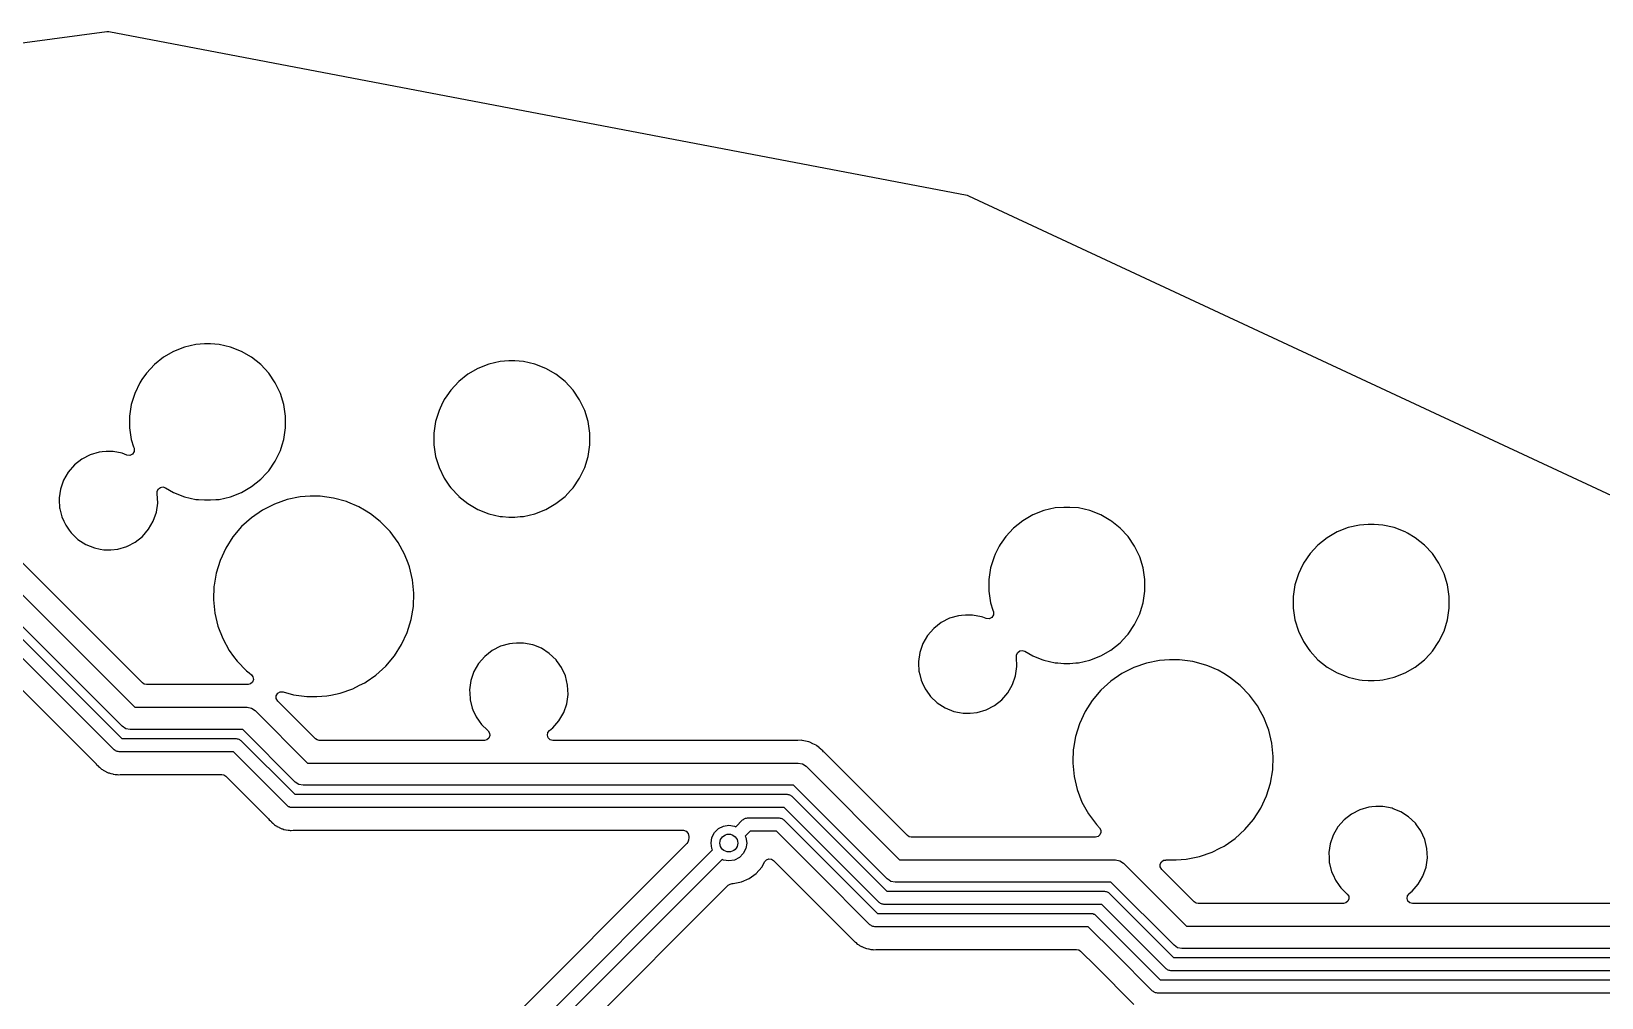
# Model space of a CAD drawing. Extents: x 15 to 269, y -160 to -43.
# Drawn here: x 59.56 to 94.79, y -65.03 to -43.36 of the extents above; entities that cross this region are included whole.
import ezdxf

# ---------------------------------------------------------------- set-up
doc = ezdxf.new("R2010")
doc.units = 0
doc.layers.add('BLACK', color=7, linetype='CONTINUOUS')

msp = doc.modelspace()

# ---------------------------------------------------------------- linework, layer by layer
at = {"layer": 'BLACK', "linetype": 'CONTINUOUS'}
for p, q in [((38.9375, -46.3614), (61.25, -43.3632)), ((61.25, -43.3632), (61.2898, -43.3643)), ((61.2898, -43.3643), (80.5547, -47.0376)), ((80.5547, -47.0376), (80.5838, -47.047)), ((80.5838, -47.047), (96.2524, -54.3548)), ((63.4431, -50.3704), (63.247, -50.3851)), ((63.5741, -50.3704), (63.4431, -50.3704)), ((63.4431, -50.3704), (63.4431, -50.3704)), ((63.7703, -50.3851), (63.5741, -50.3704)), ((63.5741, -50.3704), (63.5741, -50.3704)), ((62.5198, -50.6706), (62.3146, -50.8341)), ((62.747, -50.5394), (62.5198, -50.6706)), ((62.9912, -50.4435), (62.747, -50.5394)), ((63.247, -50.3851), (62.9912, -50.4435)), ((64.026, -50.4435), (63.7703, -50.3851)), ((64.2703, -50.5394), (64.026, -50.4435)), ((64.4975, -50.6706), (64.2703, -50.5394)), ((64.7026, -50.8341), (64.4975, -50.6706)), ((64.4975, -50.6706), (64.4975, -50.6706)), ((62.1362, -51.0265), (62.0366, -51.1725)), ((62.3146, -50.8341), (62.1362, -51.0265)), ((64.8811, -51.0265), (64.7026, -50.8341)), ((64.7026, -50.8341), (64.7026, -50.8341)), ((64.7026, -50.8341), (64.7026, -50.8341)), ((65.0289, -51.2432), (64.8811, -51.0265)), ((64.8811, -51.0265), (64.8811, -51.0265)), ((64.8811, -51.0265), (64.8811, -51.0265)), ((69.3483, -51.0522), (69.1431, -51.2157)), ((69.5755, -50.921), (69.3483, -51.0522)), ((69.8197, -50.8251), (69.5755, -50.921)), ((70.0755, -50.7667), (69.8197, -50.8251)), ((70.2716, -50.752), (70.0755, -50.7667)), ((70.4026, -50.752), (70.2716, -50.752)), ((70.2716, -50.752), (70.2716, -50.752)), ((70.5988, -50.7667), (70.4026, -50.752)), ((70.4026, -50.752), (70.4026, -50.752)), ((70.8545, -50.8251), (70.5988, -50.7667)), ((71.0988, -50.921), (70.8545, -50.8251)), ((71.326, -51.0522), (71.0988, -50.921)), ((71.5311, -51.2157), (71.326, -51.0522)), ((71.326, -51.0522), (71.326, -51.0522)), ((61.9884, -51.2432), (61.8746, -51.4796)), ((62.0366, -51.1725), (61.9884, -51.2432)), ((65.1427, -51.4796), (65.0289, -51.2432)), ((68.9647, -51.4081), (68.8767, -51.5371)), ((69.1431, -51.2157), (68.9647, -51.4081)), ((71.7096, -51.4081), (71.5311, -51.2157)), ((71.5311, -51.2157), (71.5311, -51.2157)), ((71.5311, -51.2157), (71.5311, -51.2157)), ((71.8574, -51.6248), (71.7096, -51.4081)), ((71.7096, -51.4081), (71.7096, -51.4081)), ((71.7096, -51.4081), (71.7096, -51.4081)), ((61.7972, -51.7303), (61.7581, -51.9898)), ((61.8746, -51.4796), (61.7972, -51.7303)), ((65.22, -51.7303), (65.1427, -51.4796)), ((65.2591, -51.9898), (65.22, -51.7303)), ((68.7835, -51.6942), (68.7031, -51.8612)), ((68.8169, -51.6248), (68.7835, -51.6942)), ((68.8207, -51.6192), (68.8169, -51.6248)), ((68.8767, -51.5371), (68.8207, -51.6192)), ((71.9712, -51.8612), (71.8574, -51.6248)), ((61.7581, -51.9898), (61.7581, -52.2521)), ((65.2591, -52.2521), (65.2591, -51.9898)), ((68.6257, -52.1119), (68.5866, -52.3714)), ((68.7031, -51.8612), (68.6257, -52.1119)), ((72.0485, -52.1119), (71.9712, -51.8612)), ((72.0876, -52.3714), (72.0485, -52.1119)), ((61.7581, -52.2521), (61.7972, -52.5116)), ((65.22, -52.5116), (65.2591, -52.2521)), ((68.5866, -52.3714), (68.5866, -52.6337)), ((72.0876, -52.6337), (72.0876, -52.3714)), ((61.0748, -52.7998), (60.8729, -52.8591)), ((61.1445, -52.7932), (61.0748, -52.7998)), ((61.2317, -52.7848), (61.1445, -52.7932)), ((61.3893, -52.7848), (61.2317, -52.7848)), ((61.5959, -52.8246), (61.3893, -52.7848)), ((61.3893, -52.7848), (61.3893, -52.7848)), ((61.644, -52.8439), (61.5959, -52.8246)), ((61.5959, -52.8246), (61.5959, -52.8246)), ((61.5959, -52.8246), (61.5959, -52.8246)), ((61.6946, -52.8642), (61.644, -52.8439)), ((61.8248, -52.8402), (61.7632, -52.871)), ((61.7972, -52.5116), (61.8492, -52.6801)), ((61.8604, -52.7814), (61.8248, -52.8402)), ((61.8492, -52.6801), (61.8592, -52.7125)), ((61.8592, -52.7125), (61.8604, -52.7814)), ((65.0289, -52.9986), (65.1427, -52.7623)), ((65.1427, -52.7623), (65.1823, -52.6337)), ((65.1823, -52.6337), (65.22, -52.5116)), ((68.5866, -52.6337), (68.6257, -52.8932)), ((72.0485, -52.8932), (72.0876, -52.6337)), ((56.2636, -52.9101), (61.8736, -58.52)), ((60.5207, -53.0855), (60.3829, -53.2445)), ((60.686, -52.9555), (60.5207, -53.0855)), ((60.8729, -52.8591), (60.686, -52.9555)), ((61.7632, -52.871), (61.6946, -52.8642)), ((64.8811, -53.2154), (65.0289, -52.9986)), ((68.6257, -52.8932), (68.7031, -53.1439)), ((68.7031, -53.1439), (68.8169, -53.3802)), ((71.8574, -53.3802), (71.9712, -53.1439)), ((71.9712, -53.1439), (72.0485, -52.8932)), ((61.5932, -58.9468), (55.9101, -53.2636)), ((60.2777, -53.4266), (60.2089, -53.6254)), ((60.3829, -53.2445), (60.2777, -53.4266)), ((64.4975, -53.5713), (64.7026, -53.4077)), ((64.7026, -53.4077), (64.8334, -53.2668)), ((64.8334, -53.2668), (64.8811, -53.2154)), ((64.8811, -53.2154), (64.8811, -53.2154)), ((64.8811, -53.2154), (64.8811, -53.2154)), ((68.8169, -53.3802), (68.9403, -53.5612)), ((71.7096, -53.597), (71.8574, -53.3802)), ((62.0479, -57.9752), (57.9063, -53.8336)), ((60.1804, -53.8239), (60.179, -53.8336)), ((60.179, -53.8336), (60.1808, -53.8714)), ((60.2089, -53.6254), (60.1804, -53.8239)), ((60.1808, -53.8714), (60.189, -54.0437)), ((62.3793, -53.7288), (62.3787, -53.7169)), ((62.3787, -53.7169), (62.3802, -53.7169)), ((62.3893, -53.9389), (62.3793, -53.7288)), ((62.3793, -53.7288), (62.3793, -53.7288)), ((62.38, -53.6755), (62.4055, -53.6242)), ((62.3802, -53.7169), (62.38, -53.6755)), ((62.4055, -53.6242), (62.4514, -53.5898)), ((62.4514, -53.5898), (62.5079, -53.5797)), ((62.5079, -53.5797), (62.5628, -53.5962)), ((62.5628, -53.5962), (62.747, -53.7025)), ((62.747, -53.7025), (62.9912, -53.7984)), ((62.9912, -53.7984), (63.247, -53.8567)), ((63.247, -53.8567), (63.303, -53.8609)), ((63.303, -53.8609), (63.4431, -53.8714)), ((63.4431, -53.8714), (63.4431, -53.8714)), ((63.4431, -53.8714), (63.5741, -53.8714)), ((63.5741, -53.8714), (63.6967, -53.8623)), ((63.5741, -53.8714), (63.5741, -53.8714)), ((63.6967, -53.8623), (63.7703, -53.8567)), ((63.7703, -53.8567), (64.026, -53.7984)), ((64.026, -53.7984), (64.2703, -53.7025)), ((64.2703, -53.7025), (64.4975, -53.5713)), ((65.2939, -53.8636), (65.0101, -53.9622)), ((65.5884, -53.8038), (65.2939, -53.8636)), ((65.8132, -53.7887), (65.5884, -53.8038)), ((66.0385, -53.7887), (65.8132, -53.7887)), ((65.8132, -53.7887), (65.8132, -53.7887)), ((66.3363, -53.8288), (66.0385, -53.7887)), ((66.6261, -53.9082), (66.3363, -53.8288)), ((66.3363, -53.8288), (66.3363, -53.8288)), ((66.3363, -53.8288), (66.3363, -53.8288)), ((68.9403, -53.5612), (68.9647, -53.597)), ((68.9647, -53.597), (69.1426, -53.7887)), ((69.1426, -53.7887), (69.1431, -53.7893)), ((69.1431, -53.7893), (69.3483, -53.9529)), ((71.326, -53.9529), (71.5311, -53.7893)), ((71.5311, -53.7893), (71.6501, -53.6611)), ((71.6501, -53.6611), (71.7096, -53.597)), ((71.7096, -53.597), (71.7096, -53.597)), ((71.7096, -53.597), (71.7096, -53.597)), ((60.189, -54.0437), (60.1957, -54.0714)), ((60.1957, -54.0714), (60.2386, -54.2481)), ((60.2386, -54.2481), (60.2832, -54.3459)), ((62.2906, -54.3459), (62.3594, -54.1471)), ((62.3594, -54.1471), (62.3893, -53.9389)), ((64.7419, -54.0977), (64.4941, -54.2678)), ((65.0101, -53.9622), (64.7419, -54.0977)), ((66.6553, -53.9206), (66.6261, -53.9082)), ((66.9027, -54.0255), (66.6553, -53.9206)), ((67.032, -54.102), (66.9027, -54.0255)), ((67.1613, -54.1786), (67.032, -54.102)), ((67.3811, -54.3522), (67.1613, -54.1786)), ((69.3483, -53.9529), (69.5755, -54.0841)), ((69.5755, -54.0841), (69.8197, -54.18)), ((69.8197, -54.18), (70.0755, -54.2383)), ((70.0755, -54.2383), (70.1251, -54.2421)), ((70.1251, -54.2421), (70.2716, -54.253)), ((70.2716, -54.253), (70.2716, -54.253)), ((70.2716, -54.253), (70.4026, -54.253)), ((70.4026, -54.253), (70.5252, -54.2439)), ((70.4026, -54.253), (70.4026, -54.253)), ((70.5252, -54.2439), (70.5988, -54.2383)), ((70.5988, -54.2383), (70.8545, -54.18)), ((70.8545, -54.18), (71.0988, -54.0841)), ((71.0988, -54.0841), (71.326, -53.9529)), ((82.0272, -54.205), (81.8, -54.3362)), ((82.2715, -54.1091), (82.0272, -54.205)), ((82.5272, -54.0508), (82.2715, -54.1091)), ((82.7234, -54.0361), (82.5272, -54.0508)), ((82.8544, -54.0361), (82.7234, -54.0361)), ((82.7234, -54.0361), (82.7234, -54.0361)), ((83.0505, -54.0508), (82.8544, -54.0361)), ((82.8544, -54.0361), (82.8544, -54.0361)), ((83.3063, -54.1091), (83.0505, -54.0508)), ((83.5505, -54.205), (83.3063, -54.1091)), ((83.7777, -54.3362), (83.5505, -54.205)), ((60.2832, -54.3459), (60.326, -54.4394)), ((60.326, -54.4394), (60.4051, -54.5506)), ((60.4051, -54.5506), (60.448, -54.6108)), ((62.0477, -54.687), (62.1854, -54.528)), ((62.1854, -54.528), (62.2906, -54.3459)), ((64.2713, -54.4694), (64.0773, -54.6988)), ((64.4941, -54.2678), (64.2713, -54.4694)), ((67.3971, -54.3648), (67.3811, -54.3522)), ((67.606, -54.5808), (67.3971, -54.3648)), ((67.7842, -54.8228), (67.606, -54.5808)), ((81.5949, -54.4998), (81.4164, -54.6921)), ((81.8, -54.3362), (81.5949, -54.4998)), ((83.8011, -54.3548), (83.7777, -54.3362)), ((83.9829, -54.4998), (83.8011, -54.3548)), ((84.1613, -54.6921), (83.9829, -54.4998)), ((83.9829, -54.4998), (83.9829, -54.4998)), ((83.9829, -54.4998), (83.9829, -54.4998)), ((88.8557, -54.5866), (88.6285, -54.7178)), ((89.1, -54.4907), (88.8557, -54.5866)), ((89.3558, -54.4324), (89.1, -54.4907)), ((89.5519, -54.4177), (89.3558, -54.4324)), ((89.6829, -54.4177), (89.5519, -54.4177)), ((89.5519, -54.4177), (89.5519, -54.4177)), ((89.879, -54.4324), (89.6829, -54.4177)), ((89.6829, -54.4177), (89.6829, -54.4177)), ((90.1348, -54.4907), (89.879, -54.4324)), ((90.379, -54.5866), (90.1348, -54.4907)), ((90.4282, -54.615), (90.379, -54.5866)), ((90.379, -54.5866), (90.379, -54.5866)), ((90.379, -54.5866), (90.379, -54.5866)), ((60.448, -54.6108), (60.6002, -54.7559)), ((60.6002, -54.7559), (60.6002, -54.7559)), ((60.6002, -54.7559), (60.6002, -54.7559)), ((60.6002, -54.7559), (60.7772, -54.8696)), ((60.7772, -54.8696), (60.7772, -54.8697)), ((60.7772, -54.8697), (60.9725, -54.9478)), ((60.9725, -54.9478), (61.1012, -54.9726)), ((61.4936, -54.9726), (61.6954, -54.9134)), ((61.6954, -54.9134), (61.7024, -54.9097)), ((61.7024, -54.9097), (61.7136, -54.904)), ((61.7136, -54.904), (61.8823, -54.817)), ((61.8823, -54.817), (62.0477, -54.687)), ((63.9156, -54.9521), (63.7891, -55.2247)), ((64.0773, -54.6988), (63.9156, -54.9521)), ((67.9278, -55.0847), (67.7842, -54.8228)), ((81.2686, -54.9089), (81.1832, -55.0863)), ((81.2954, -54.8696), (81.2686, -54.9089)), ((81.3313, -54.817), (81.2954, -54.8696)), ((81.4164, -54.6921), (81.3313, -54.817)), ((84.3091, -54.9089), (84.1613, -54.6921)), ((84.1613, -54.6921), (84.1613, -54.6921)), ((84.1613, -54.6921), (84.1613, -54.6921)), ((84.4229, -55.1452), (84.3091, -54.9089)), ((88.4234, -54.8814), (88.245, -55.0737)), ((88.6285, -54.7178), (88.4234, -54.8814)), ((90.6062, -54.7178), (90.4282, -54.615)), ((90.8114, -54.8814), (90.6062, -54.7178)), ((90.6062, -54.7178), (90.6062, -54.7178)), ((90.9898, -55.0737), (90.8114, -54.8814)), ((90.8114, -54.8814), (90.8114, -54.8814)), ((90.8114, -54.8814), (90.8114, -54.8814)), ((61.1012, -54.9726), (61.179, -54.9876)), ((61.179, -54.9876), (61.179, -54.9876)), ((61.179, -54.9876), (61.3366, -54.9876)), ((61.3366, -54.9876), (61.4936, -54.9726)), ((61.3366, -54.9876), (61.3366, -54.9876)), ((63.7891, -55.2247), (63.7001, -55.5117)), ((67.9286, -55.0863), (67.9278, -55.0847)), ((68.0073, -55.2905), (67.9286, -55.0863)), ((68.0366, -55.3667), (68.0073, -55.2905)), ((81.1548, -55.1452), (81.0775, -55.3959)), ((81.1832, -55.0863), (81.1548, -55.1452)), ((84.5003, -55.3959), (84.4229, -55.1452)), ((88.0971, -55.2905), (88.0302, -55.4295)), ((88.245, -55.0737), (88.0971, -55.2905)), ((91.1376, -55.2905), (90.9898, -55.0737)), ((90.9898, -55.0737), (90.9898, -55.0737)), ((90.9898, -55.0737), (90.9898, -55.0737)), ((91.2514, -55.5268), (91.1376, -55.2905)), ((63.7001, -55.5117), (63.6542, -55.7837)), ((68.1063, -55.659), (68.0366, -55.3667)), ((68.1364, -55.958), (68.1063, -55.659)), ((81.0775, -55.3959), (81.0384, -55.6554)), ((81.0384, -55.6554), (81.0384, -55.9177)), ((84.5394, -55.6554), (84.5003, -55.3959)), ((84.5394, -55.9177), (84.5394, -55.6554)), ((87.9833, -55.5268), (87.906, -55.7776)), ((88.0302, -55.4295), (87.9833, -55.5268)), ((91.3288, -55.7776), (91.2514, -55.5268)), ((63.6501, -55.808), (63.6402, -56.1039)), ((63.6542, -55.7837), (63.6501, -55.808)), ((68.1263, -56.2583), (68.1364, -55.958)), ((81.0384, -55.9177), (81.0775, -56.1772)), ((84.5003, -56.1772), (84.5394, -55.9177)), ((87.906, -55.7776), (87.8669, -56.037)), ((91.3679, -56.037), (91.3288, -55.7776)), ((63.6402, -56.1039), (63.64, -56.1083)), ((63.64, -56.1083), (63.6701, -56.4073)), ((68.0764, -56.5546), (68.1263, -56.2583)), ((81.0775, -56.1772), (81.1293, -56.3453)), ((81.1293, -56.3453), (81.1395, -56.3781)), ((84.4229, -56.4279), (84.4626, -56.2993)), ((84.4626, -56.2993), (84.5003, -56.1772)), ((87.8669, -56.037), (87.8669, -56.2993)), ((87.8669, -56.2993), (87.906, -56.5588)), ((91.3288, -56.5588), (91.3679, -56.2993)), ((91.3679, -56.2993), (91.3679, -56.037)), ((63.6701, -56.4073), (63.7398, -56.6996)), ((63.7398, -56.6996), (63.8478, -56.98)), ((67.9873, -56.8416), (68.0764, -56.5546)), ((79.9662, -56.6211), (79.8009, -56.7511)), ((80.1532, -56.5247), (79.9662, -56.6211)), ((80.355, -56.4654), (80.1532, -56.5247)), ((80.4248, -56.4588), (80.355, -56.4654)), ((80.5119, -56.4505), (80.4248, -56.4588)), ((80.6696, -56.4505), (80.5119, -56.4505)), ((80.8761, -56.4903), (80.6696, -56.4505)), ((80.6696, -56.4505), (80.6696, -56.4505)), ((80.903, -56.501), (80.8761, -56.4903)), ((80.8761, -56.4903), (80.8761, -56.4903)), ((80.8761, -56.4903), (80.8761, -56.4903)), ((80.9749, -56.5298), (80.903, -56.501)), ((81.0434, -56.5366), (80.9749, -56.5298)), ((81.105, -56.5059), (81.0434, -56.5366)), ((81.1407, -56.447), (81.105, -56.5059)), ((81.1395, -56.3781), (81.1407, -56.447)), ((84.1613, -56.881), (84.3091, -56.6643)), ((84.3091, -56.6643), (84.4229, -56.4279)), ((87.906, -56.5588), (87.9833, -56.8095)), ((91.2514, -56.8095), (91.3288, -56.5588)), ((59.3368, -56.9732), (61.5836, -59.22)), ((63.8478, -56.98), (63.9922, -57.2435)), ((67.8608, -57.1142), (67.9873, -56.8416)), ((79.6632, -56.9101), (79.558, -57.0922)), ((79.8009, -56.7511), (79.6632, -56.9101)), ((83.7777, -57.237), (83.9829, -57.0734)), ((83.9829, -57.0734), (84.1359, -56.9085)), ((84.1359, -56.9085), (84.1613, -56.881)), ((84.1613, -56.881), (84.1613, -56.881)), ((84.1613, -56.881), (84.1613, -56.881)), ((87.9833, -56.8095), (88.0972, -57.0459)), ((88.0972, -57.0459), (88.2169, -57.2215)), ((90.9898, -57.2626), (91.1376, -57.0459)), ((91.1376, -57.0459), (91.2514, -56.8095)), ((61.4154, -59.4761), (59.2307, -57.2914)), ((63.9922, -57.2435), (64.0939, -57.3816)), ((64.0939, -57.3816), (64.1704, -57.4854)), ((67.5051, -57.5969), (67.6992, -57.3674)), ((67.6992, -57.3674), (67.8608, -57.1142)), ((69.7287, -57.3793), (69.591, -57.5383)), ((69.8941, -57.2493), (69.7287, -57.3793)), ((70.081, -57.1529), (69.8941, -57.2493)), ((70.2829, -57.0936), (70.081, -57.1529)), ((70.3526, -57.087), (70.2829, -57.0936)), ((70.4398, -57.0786), (70.3526, -57.087)), ((70.5974, -57.0786), (70.4398, -57.0786)), ((70.804, -57.1184), (70.5974, -57.0786)), ((70.5974, -57.0786), (70.5974, -57.0786)), ((70.8301, -57.1289), (70.804, -57.1184)), ((70.804, -57.1184), (70.804, -57.1184)), ((70.804, -57.1184), (70.804, -57.1184)), ((70.9992, -57.1966), (70.8301, -57.1289)), ((71.1762, -57.3103), (70.9992, -57.1966)), ((71.3284, -57.4555), (71.1762, -57.3103)), ((71.1762, -57.3103), (71.1762, -57.3103)), ((71.1762, -57.3103), (71.1762, -57.3103)), ((79.4892, -57.291), (79.4599, -57.4944)), ((79.558, -57.0922), (79.4892, -57.291)), ((81.659, -57.3826), (81.6605, -57.3825)), ((81.6596, -57.3944), (81.659, -57.3826)), ((81.6696, -57.6045), (81.6596, -57.3944)), ((81.6596, -57.3944), (81.6596, -57.3944)), ((81.6603, -57.3411), (81.6858, -57.2898)), ((81.6605, -57.3825), (81.6603, -57.3411)), ((81.6858, -57.2898), (81.7317, -57.2554)), ((81.7317, -57.2554), (81.7881, -57.2454)), ((81.7881, -57.2454), (81.843, -57.2618)), ((81.843, -57.2618), (82.0272, -57.3681)), ((82.0272, -57.3681), (82.2264, -57.4463)), ((83.3063, -57.464), (83.5505, -57.3681)), ((83.5505, -57.3681), (83.7777, -57.237)), ((88.2169, -57.2215), (88.245, -57.2627)), ((88.245, -57.2627), (88.4234, -57.455)), ((90.8114, -57.455), (90.9313, -57.3257)), ((90.9313, -57.3257), (90.9898, -57.2627)), ((90.9898, -57.2627), (90.9898, -57.2626)), ((90.9898, -57.2627), (90.9898, -57.2627)), ((64.1704, -57.4854), (64.3793, -57.7014)), ((64.3793, -57.7014), (64.4418, -57.7508)), ((64.4418, -57.7508), (64.4907, -57.7894)), ((67.2823, -57.7985), (67.5051, -57.5969)), ((69.4858, -57.7204), (69.417, -57.9192)), ((69.591, -57.5383), (69.4858, -57.7204)), ((71.3561, -57.4944), (71.3284, -57.4555)), ((71.3596, -57.4992), (71.3561, -57.4944)), ((71.4504, -57.6268), (71.3596, -57.4992)), ((71.5378, -57.8182), (71.4504, -57.6268)), ((71.4504, -57.6268), (71.4504, -57.6268)), ((71.4504, -57.6268), (71.4504, -57.6268)), ((79.4599, -57.4944), (79.4593, -57.4992)), ((79.4593, -57.4992), (79.4607, -57.5295)), ((79.4607, -57.5295), (79.4693, -57.7093)), ((79.4693, -57.7093), (79.4876, -57.7848)), ((81.6396, -57.8127), (81.6696, -57.6045)), ((82.2264, -57.4463), (82.2498, -57.4555)), ((82.2498, -57.4555), (82.2715, -57.464)), ((82.2715, -57.464), (82.5272, -57.5224)), ((82.5272, -57.5224), (82.5833, -57.5266)), ((82.5833, -57.5266), (82.7234, -57.5371)), ((82.7234, -57.5371), (82.7234, -57.5371)), ((82.7234, -57.5371), (82.8544, -57.5371)), ((82.8544, -57.5371), (82.9908, -57.5268)), ((82.8544, -57.5371), (82.8544, -57.5371)), ((82.9908, -57.5268), (83.0505, -57.5224)), ((83.0505, -57.5224), (83.3063, -57.464)), ((84.0221, -57.7634), (83.7744, -57.9334)), ((84.2903, -57.6278), (84.0221, -57.7634)), ((84.5742, -57.5293), (84.2903, -57.6278)), ((84.8686, -57.4694), (84.5742, -57.5293)), ((85.0934, -57.4544), (84.8686, -57.4694)), ((85.3187, -57.4544), (85.0934, -57.4544)), ((85.0934, -57.4544), (85.0934, -57.4544)), ((85.6165, -57.4944), (85.3187, -57.4544)), ((85.9063, -57.5738), (85.6165, -57.4944)), ((85.6165, -57.4944), (85.6165, -57.4944)), ((85.6165, -57.4944), (85.6165, -57.4944)), ((85.9499, -57.5923), (85.9063, -57.5738)), ((86.183, -57.6911), (85.9499, -57.5923)), ((86.3083, -57.7654), (86.183, -57.6911)), ((86.4415, -57.8442), (86.3083, -57.7654)), ((88.4234, -57.455), (88.4234, -57.455)), ((88.4234, -57.455), (88.6285, -57.6186)), ((88.6285, -57.6186), (88.8557, -57.7497)), ((88.8557, -57.7497), (89.0078, -57.8094)), ((90.1348, -57.8456), (90.379, -57.7497)), ((90.379, -57.7497), (90.6062, -57.6186)), ((90.6062, -57.6186), (90.8114, -57.455)), ((59.3184, -58.0982), (60.9948, -59.7745)), ((62.0881, -58.0021), (62.0479, -57.9752)), ((62.1355, -58.0115), (62.0881, -58.0021)), ((64.3871, -58.0115), (62.1355, -58.0115)), ((64.3907, -58.0114), (64.3871, -58.0115)), ((64.4175, -58.0107), (64.3907, -58.0114)), ((64.4753, -57.9945), (64.4175, -58.0107)), ((64.5187, -57.953), (64.4753, -57.9945)), ((64.4907, -57.7894), (64.5274, -57.8369)), ((64.5375, -57.896), (64.5187, -57.953)), ((64.5274, -57.8369), (64.5375, -57.896)), ((66.4825, -58.2026), (66.7664, -58.1041)), ((66.7664, -58.1041), (66.9198, -58.0265)), ((66.9198, -58.0265), (67.0345, -57.9685)), ((67.0345, -57.9685), (67.0664, -57.9467)), ((67.0664, -57.9467), (67.2823, -57.7985)), ((69.3872, -58.127), (69.3871, -58.1274)), ((69.3871, -58.1274), (69.3907, -58.2041)), ((69.417, -57.9192), (69.3872, -58.127)), ((71.5874, -58.0226), (71.5378, -57.8182)), ((71.5974, -58.2327), (71.5874, -58.0226)), ((79.4876, -57.7848), (79.5189, -57.9137)), ((79.5189, -57.9137), (79.5436, -57.9678)), ((79.5436, -57.9678), (79.6062, -58.1051)), ((79.6062, -58.1051), (79.6971, -58.2327)), ((81.4657, -58.1936), (81.5708, -58.0115)), ((81.5708, -58.0115), (81.6396, -57.8127)), ((83.7744, -57.9334), (83.5515, -58.135)), ((86.676, -58.0294), (86.4415, -57.8442)), ((86.6773, -58.0305), (86.676, -58.0294)), ((86.8862, -58.2465), (86.6773, -58.0305)), ((89.0078, -57.8094), (89.0837, -57.8392)), ((89.0837, -57.8392), (89.1, -57.8456)), ((89.1, -57.8456), (89.3557, -57.904)), ((89.3557, -57.904), (89.4118, -57.9082)), ((89.4118, -57.9082), (89.5519, -57.9187)), ((89.5519, -57.9187), (89.5519, -57.9187)), ((89.5519, -57.9187), (89.6829, -57.9187)), ((89.6829, -57.9187), (89.8102, -57.9091)), ((89.6829, -57.9187), (89.6829, -57.9187)), ((89.8102, -57.9091), (89.879, -57.904)), ((89.879, -57.904), (90.1348, -57.8456)), ((65.0503, -58.324), (65.0504, -58.2597)), ((65.0824, -58.3798), (65.0503, -58.324)), ((65.0504, -58.2597), (65.0827, -58.2041)), ((65.9279, -59.2252), (65.0824, -58.3798)), ((65.0827, -58.2041), (65.1386, -58.1722)), ((65.1386, -58.1722), (65.2029, -58.1725)), ((65.2029, -58.1725), (65.4402, -58.2375)), ((65.4402, -58.2375), (65.738, -58.2775)), ((65.738, -58.2775), (65.9632, -58.2775)), ((65.9632, -58.2775), (66.188, -58.2625)), ((65.9632, -58.2775), (65.9632, -58.2775)), ((66.188, -58.2625), (66.2736, -58.2451)), ((66.2736, -58.2451), (66.4825, -58.2026)), ((69.3907, -58.2041), (69.3971, -58.3375)), ((69.3971, -58.3375), (69.4008, -58.3526)), ((69.4008, -58.3526), (69.4467, -58.5419)), ((71.4987, -58.6397), (71.5675, -58.4409)), ((71.5675, -58.4409), (71.5974, -58.2327)), ((79.6971, -58.2327), (79.7282, -58.2764)), ((79.7282, -58.2764), (79.8805, -58.4216)), ((79.8805, -58.4216), (79.8805, -58.4216)), ((79.8805, -58.4216), (79.8805, -58.4216)), ((79.8805, -58.4216), (80.0574, -58.5353)), ((80.9756, -58.579), (81.1626, -58.4826)), ((81.1626, -58.4826), (81.3279, -58.3526)), ((81.3279, -58.3526), (81.4657, -58.1936)), ((83.3575, -58.3644), (83.1958, -58.6177)), ((83.5515, -58.135), (83.3575, -58.3644)), ((87.0645, -58.4884), (86.8862, -58.2465)), ((61.8736, -58.52), (64.4, -58.52)), ((64.4, -58.52), (64.4957, -58.539)), ((64.4957, -58.539), (64.5768, -58.5932)), ((64.5768, -58.5932), (65.7536, -59.77)), ((69.4467, -58.5419), (69.4636, -58.579)), ((69.4636, -58.579), (69.5341, -58.7332)), ((69.5341, -58.7332), (69.6018, -58.8284)), ((69.6018, -58.8284), (69.6561, -58.9046)), ((71.2558, -58.9808), (71.3935, -58.8218)), ((71.3935, -58.8218), (71.4987, -58.6397)), ((80.0574, -58.5353), (80.0574, -58.5353)), ((80.0574, -58.5353), (80.2527, -58.6135)), ((80.2527, -58.6135), (80.3815, -58.6383)), ((80.3815, -58.6383), (80.4592, -58.6533)), ((80.4592, -58.6533), (80.4592, -58.6533)), ((80.4592, -58.6533), (80.6169, -58.6533)), ((80.6169, -58.6533), (80.7738, -58.6383)), ((80.6169, -58.6533), (80.6169, -58.6533)), ((80.7738, -58.6383), (80.9756, -58.579)), ((83.1958, -58.6177), (83.0693, -58.8903)), ((87.133, -58.6135), (87.0645, -58.4884)), ((87.2089, -58.7519), (87.133, -58.6135)), ((87.2876, -58.9563), (87.2089, -58.7519)), ((61.6743, -59.001), (61.5932, -58.9468)), ((61.77, -59.02), (61.6743, -59.001)), ((64.2964, -59.02), (61.77, -59.02)), ((65.4732, -60.1968), (64.2964, -59.02)), ((69.6561, -58.9046), (69.7901, -59.0324)), ((69.7901, -59.0324), (69.8062, -59.0478)), ((69.8062, -59.0478), (69.8379, -59.0969)), ((69.8434, -59.1551), (69.8217, -59.2094)), ((69.8379, -59.0969), (69.8434, -59.1551)), ((71.1335, -59.1481), (71.1433, -59.0881)), ((71.1534, -59.2055), (71.1335, -59.1481)), ((71.1433, -59.0881), (71.1804, -59.04)), ((71.1804, -59.04), (71.2558, -58.9808)), ((82.9803, -59.1773), (82.9372, -59.433)), ((83.0693, -58.8903), (82.9803, -59.1773)), ((87.3169, -59.0323), (87.2876, -58.9563)), ((87.3865, -59.3246), (87.3169, -59.0323)), ((61.4325, -59.4859), (61.4154, -59.4761)), ((61.4465, -59.4999), (61.4325, -59.4859)), ((61.4655, -59.505), (61.4465, -59.4999)), ((61.4826, -59.5149), (61.4655, -59.505)), ((61.5024, -59.5149), (61.4826, -59.5149)), ((61.5215, -59.52), (61.5024, -59.5149)), ((64.0893, -59.52), (61.5215, -59.52)), ((61.5836, -59.22), (64.1515, -59.22)), ((65.2954, -60.7261), (64.0893, -59.52)), ((64.1515, -59.22), (64.1705, -59.2251)), ((64.1705, -59.2251), (64.1903, -59.2251)), ((64.1903, -59.2251), (64.2074, -59.235)), ((64.2074, -59.235), (64.2265, -59.2401)), ((64.2265, -59.2401), (64.2404, -59.2541)), ((64.2404, -59.2541), (64.2575, -59.2639)), ((64.2575, -59.2639), (65.4636, -60.47)), ((65.9681, -59.2521), (65.9279, -59.2252)), ((66.0155, -59.2615), (65.9681, -59.2521)), ((69.7207, -59.2615), (66.0155, -59.2615)), ((69.7775, -59.2477), (69.7207, -59.2615)), ((69.8217, -59.2094), (69.7775, -59.2477)), ((71.1982, -59.2466), (71.1534, -59.2055)), ((71.2571, -59.2615), (71.1982, -59.2466)), ((76.7471, -59.2615), (71.2571, -59.2615)), ((76.7507, -59.2614), (76.7471, -59.2615)), ((76.8266, -59.2592), (76.7507, -59.2614)), ((76.8277, -59.2592), (76.8266, -59.2592)), ((76.8475, -59.2612), (76.8277, -59.2592)), ((76.9224, -59.279), (76.8475, -59.2612)), ((76.9259, -59.2798), (76.9224, -59.279)), ((77.0013, -59.2953), (76.9259, -59.2798)), ((77.0201, -59.3019), (77.0013, -59.2953)), ((77.0889, -59.3364), (77.0201, -59.3019)), ((77.0922, -59.338), (77.0889, -59.3364)), ((77.162, -59.3705), (77.0922, -59.338)), ((77.1787, -59.3812), (77.162, -59.3705)), ((77.1796, -59.382), (77.1787, -59.3812)), ((77.2378, -59.4307), (77.1796, -59.382)), ((77.1796, -59.382), (77.1796, -59.382)), ((77.2405, -59.433), (77.2378, -59.4307)), ((77.2651, -59.4524), (77.2405, -59.433)), ((77.2691, -59.4564), (77.2651, -59.4524)), ((77.2771, -59.4637), (77.2691, -59.4564)), ((77.3155, -59.4959), (77.2771, -59.4637)), ((77.33, -59.5155), (77.3155, -59.4959)), ((77.3418, -59.5291), (77.33, -59.5155)), ((79.2105, -61.3978), (77.3418, -59.5291)), ((82.9303, -59.4736), (82.9215, -59.7375)), ((82.9372, -59.433), (82.9303, -59.4736)), ((87.4166, -59.6236), (87.3865, -59.3246)), ((60.9948, -59.7745), (61.0082, -59.7914)), ((61.0082, -59.7914), (61.0101, -59.7931)), ((61.0101, -59.7931), (61.0101, -59.7931)), ((61.0101, -59.7931), (61.0617, -59.8416)), ((61.0617, -59.8416), (61.0645, -59.8443)), ((61.0645, -59.8443), (61.0851, -59.8649)), ((61.0851, -59.8649), (61.0887, -59.8677)), ((61.0887, -59.8677), (61.0976, -59.8753)), ((61.0976, -59.8753), (61.1313, -59.907)), ((65.7536, -59.77), (76.76, -59.77)), ((76.76, -59.77), (76.8557, -59.789)), ((76.8557, -59.789), (76.9368, -59.8432)), ((76.9368, -59.8432), (79.0362, -61.9427)), ((82.9215, -59.7375), (82.9203, -59.7739)), ((82.9203, -59.7739), (82.9504, -60.0729)), ((87.4066, -59.9239), (87.4166, -59.6236)), ((61.1313, -59.907), (61.1503, -59.9174)), ((61.1503, -59.9174), (61.1665, -59.9281)), ((61.1665, -59.9281), (61.1794, -59.938)), ((61.1794, -59.938), (61.1836, -59.9413)), ((61.1836, -59.9413), (61.2261, -59.9597)), ((61.2261, -59.9597), (61.2366, -59.9648)), ((61.2366, -59.9648), (61.2771, -59.9871)), ((61.2771, -59.9871), (61.2981, -59.9925)), ((61.2981, -59.9925), (61.3165, -59.9988)), ((61.3165, -59.9988), (61.3363, -60.0074)), ((61.3363, -60.0074), (61.382, -60.0146)), ((61.382, -60.0146), (61.3934, -60.017)), ((61.3934, -60.017), (61.4383, -60.0285)), ((61.4383, -60.0285), (61.4599, -60.0285)), ((61.4599, -60.0285), (61.4793, -60.03)), ((61.4793, -60.03), (61.5006, -60.0334)), ((61.5006, -60.0334), (61.5467, -60.029)), ((61.5467, -60.029), (61.5584, -60.0285)), ((61.5584, -60.0285), (63.8273, -60.0285)), ((63.8273, -60.0285), (63.8748, -60.0379)), ((63.8748, -60.0379), (63.915, -60.0648)), ((63.915, -60.0648), (64.8748, -61.0245)), ((65.5543, -60.251), (65.4732, -60.1968)), ((82.9504, -60.0729), (83.02, -60.3652)), ((87.2676, -60.5072), (87.3566, -60.2202)), ((87.3566, -60.2202), (87.4066, -59.9239)), ((65.4636, -60.47), (76.5115, -60.47)), ((65.65, -60.27), (65.5543, -60.251)), ((76.6564, -60.27), (65.65, -60.27)), ((76.5115, -60.47), (76.5305, -60.4751)), ((76.5305, -60.4751), (76.5503, -60.4751)), ((76.5503, -60.4751), (76.5674, -60.485)), ((76.5674, -60.485), (76.5865, -60.4901)), ((76.5865, -60.4901), (76.6004, -60.5041)), ((76.6004, -60.5041), (76.6175, -60.5139)), ((76.6175, -60.5139), (78.7463, -62.6427)), ((78.7559, -62.3694), (76.6564, -60.27)), ((83.02, -60.3652), (83.128, -60.6456)), ((87.1411, -60.7798), (87.2676, -60.5072)), ((65.3125, -60.7359), (65.2954, -60.7261)), ((65.3265, -60.7499), (65.3125, -60.7359)), ((65.3455, -60.755), (65.3265, -60.7499)), ((65.3626, -60.7649), (65.3455, -60.755)), ((65.3824, -60.7649), (65.3626, -60.7649)), ((65.4015, -60.77), (65.3824, -60.7649)), ((76.4493, -60.77), (65.4015, -60.77)), ((78.5781, -62.8987), (76.4493, -60.77)), ((83.128, -60.6456), (83.2724, -60.9091)), ((83.2724, -60.9091), (83.4507, -61.1511)), ((86.9794, -61.0331), (87.1411, -60.7798)), ((89.1743, -60.9149), (89.009, -61.0449)), ((89.3613, -60.8185), (89.1743, -60.9149)), ((89.5631, -60.7592), (89.3613, -60.8185)), ((89.6329, -60.7526), (89.5631, -60.7592)), ((89.72, -60.7443), (89.6329, -60.7526)), ((89.8777, -60.7443), (89.72, -60.7443)), ((90.0842, -60.7841), (89.8777, -60.7443)), ((89.8777, -60.7443), (89.8777, -60.7443)), ((90.1111, -60.7948), (90.0842, -60.7841)), ((90.0842, -60.7841), (90.0842, -60.7841)), ((90.0842, -60.7841), (90.0842, -60.7841)), ((90.2795, -60.8622), (90.1111, -60.7948)), ((90.4564, -60.976), (90.2795, -60.8622)), ((64.8748, -61.0245), (64.8882, -61.0414)), ((64.8882, -61.0414), (64.8901, -61.0431)), ((64.8901, -61.0431), (64.8901, -61.0431)), ((64.8901, -61.0431), (64.9185, -61.0698)), ((64.9185, -61.0698), (64.9417, -61.0916)), ((64.9417, -61.0916), (64.9445, -61.0943)), ((64.9445, -61.0943), (64.9651, -61.1149)), ((64.9651, -61.1149), (64.9687, -61.1177)), ((64.9687, -61.1177), (64.9776, -61.1253)), ((64.9776, -61.1253), (65.0113, -61.157)), ((65.0113, -61.157), (65.0303, -61.1674)), ((65.0303, -61.1674), (65.0465, -61.1781)), ((65.0465, -61.1781), (65.0594, -61.188)), ((65.0594, -61.188), (65.0636, -61.1913)), ((65.0636, -61.1913), (65.1061, -61.2097)), ((65.1061, -61.2097), (65.1166, -61.2148)), ((65.1166, -61.2148), (65.1571, -61.2371)), ((65.1571, -61.2371), (65.1781, -61.2425)), ((65.1781, -61.2425), (65.1965, -61.2488)), ((65.1965, -61.2488), (65.2163, -61.2574)), ((65.2163, -61.2574), (65.262, -61.2646)), ((65.262, -61.2646), (65.2734, -61.267)), ((65.2734, -61.267), (65.3183, -61.2785)), ((65.3183, -61.2785), (65.3399, -61.2785)), ((65.3399, -61.2785), (65.3593, -61.28)), ((65.3593, -61.28), (65.3806, -61.2834)), ((65.3806, -61.2834), (65.4267, -61.279)), ((65.4267, -61.279), (65.4384, -61.2785)), ((65.4384, -61.2785), (74.1839, -61.2785)), ((74.1839, -61.2785), (74.2496, -61.2973)), ((74.2496, -61.2973), (74.2953, -61.3481)), ((74.8814, -61.3299), (74.9699, -61.2414)), ((74.9699, -61.2414), (75.0814, -61.1846)), ((75.0814, -61.1846), (75.205, -61.165)), ((75.205, -61.165), (75.3286, -61.1846)), ((75.3286, -61.1846), (75.3582, -61.1997)), ((75.3582, -61.1997), (75.5139, -61.0439)), ((75.5139, -61.0439), (75.531, -61.0341)), ((75.531, -61.0341), (75.545, -61.0201)), ((75.545, -61.0201), (75.5641, -61.015)), ((75.5641, -61.015), (75.5812, -61.0051)), ((75.6821, -61.3), (75.5703, -61.4118)), ((75.5812, -61.0051), (75.6009, -61.0051)), ((75.6009, -61.0051), (75.62, -61)), ((75.62, -61), (76.3344, -61)), ((76.2722, -61.3), (75.6821, -61.3)), ((77.2061, -62.2339), (76.2722, -61.3)), ((76.3344, -61), (76.3534, -61.0051)), ((76.3534, -61.0051), (76.3732, -61.0051)), ((76.3732, -61.0051), (76.3903, -61.015)), ((76.3903, -61.015), (76.4094, -61.0201)), ((76.4094, -61.0201), (76.4233, -61.0341)), ((76.4233, -61.0341), (76.4404, -61.0439)), ((76.4404, -61.0439), (77.4182, -62.0218)), ((83.4507, -61.1511), (83.5212, -61.224)), ((83.5212, -61.224), (83.5505, -61.2734)), ((83.5505, -61.2734), (83.5543, -61.3308)), ((86.5625, -61.4641), (86.7854, -61.2625)), ((86.7854, -61.2625), (86.9794, -61.0331)), ((88.8712, -61.2039), (88.7661, -61.386)), ((89.009, -61.0449), (88.8712, -61.2039)), ((90.6087, -61.1211), (90.4564, -60.976)), ((90.4564, -60.976), (90.4564, -60.976)), ((90.4564, -60.976), (90.4564, -60.976)), ((90.6353, -61.1585), (90.6087, -61.1211)), ((90.7307, -61.2925), (90.6353, -61.1585)), ((90.8181, -61.4838), (90.7307, -61.2925)), ((90.7307, -61.2925), (90.7307, -61.2925)), ((90.7307, -61.2925), (90.7307, -61.2925)), ((74.2625, -61.5762), (68.7055, -67.1333)), ((74.2868, -61.5419), (74.2625, -61.5762)), ((74.2982, -61.5015), (74.2868, -61.5419)), ((74.2953, -61.3481), (74.3072, -61.4155)), ((74.3047, -61.4397), (74.2982, -61.5015)), ((74.3072, -61.4155), (74.3047, -61.4397)), ((74.805, -61.565), (74.8246, -61.4414)), ((74.8246, -61.6886), (74.805, -61.565)), ((74.8246, -61.4414), (74.8814, -61.3299)), ((75.5703, -61.4118), (75.5854, -61.4414)), ((75.5854, -61.4414), (75.605, -61.565)), ((75.605, -61.565), (75.5854, -61.6886)), ((79.2508, -61.4247), (79.2105, -61.3978)), ((79.2982, -61.4342), (79.2508, -61.4247)), ((83.4321, -61.4342), (79.2982, -61.4342)), ((83.488, -61.4208), (83.4321, -61.4342)), ((83.5319, -61.3837), (83.488, -61.4208)), ((83.5543, -61.3308), (83.5319, -61.3837)), ((86.223, -61.6805), (86.3148, -61.6342)), ((86.3148, -61.6342), (86.3408, -61.6163)), ((86.3408, -61.6163), (86.5625, -61.4641)), ((88.6973, -61.5848), (88.6695, -61.7778)), ((88.7661, -61.386), (88.6973, -61.5848)), ((90.8676, -61.6882), (90.8181, -61.4838)), ((69.0039, -67.5539), (74.8397, -61.7182)), ((75.0518, -61.9303), (69.26, -67.7221)), ((74.8397, -61.7182), (74.8246, -61.6886)), ((75.0814, -61.9454), (75.0518, -61.9303)), ((75.205, -61.965), (75.0814, -61.9454)), ((75.3286, -61.9454), (75.205, -61.965)), ((75.4401, -61.8886), (75.3286, -61.9454)), ((75.5286, -61.8001), (75.4401, -61.8886)), ((75.5854, -61.6886), (75.5286, -61.8001)), ((75.944, -62.1019), (76.0137, -61.9813)), ((76.0137, -61.9813), (76.0522, -61.9402)), ((76.0522, -61.9402), (76.1049, -61.9204)), ((76.1049, -61.9204), (76.1609, -61.9259)), ((76.1609, -61.9259), (76.2087, -61.9556)), ((76.2087, -61.9556), (77.9503, -63.6972)), ((79.0362, -61.9427), (83.8827, -61.9427)), ((83.8827, -61.9427), (83.9783, -61.9617)), ((83.9783, -61.9617), (84.0594, -62.0159)), ((84.8832, -62.0405), (84.9103, -61.9857)), ((84.9103, -61.9857), (84.9603, -61.9506)), ((84.9603, -61.9506), (85.0099, -61.9448)), ((85.0099, -61.9448), (85.0099, -61.9432)), ((85.0099, -61.9432), (85.2435, -61.9432)), ((85.2435, -61.9432), (85.4683, -61.9281)), ((85.4683, -61.9281), (85.5419, -61.9131)), ((85.5419, -61.9131), (85.7627, -61.8683)), ((85.7627, -61.8683), (86.0466, -61.7697)), ((86.0466, -61.7697), (86.223, -61.6805)), ((88.6695, -61.7778), (88.6673, -61.793)), ((88.6673, -61.793), (88.6716, -61.8825)), ((88.6716, -61.8825), (88.6774, -62.0031)), ((88.6774, -62.0031), (88.6814, -62.02)), ((90.8477, -62.1065), (90.8777, -61.8983)), ((90.8777, -61.8983), (90.8676, -61.6882)), ((75.4873, -62.4338), (75.6618, -62.3561)), ((75.6618, -62.3561), (75.8163, -62.2439)), ((75.8163, -62.2439), (75.944, -62.1019)), ((78.371, -63.3987), (77.2061, -62.2339)), ((77.4182, -62.0218), (78.5392, -63.1427)), ((84.0594, -62.0159), (85.4736, -63.43)), ((84.8856, -62.1016), (84.8832, -62.0405)), ((84.9168, -62.1541), (84.8856, -62.1016)), ((85.6479, -62.8852), (84.9168, -62.1541)), ((88.6814, -62.02), (88.7269, -62.2075)), ((88.7269, -62.2075), (88.7602, -62.2803)), ((88.7602, -62.2803), (88.8143, -62.3989)), ((90.6738, -62.4874), (90.7789, -62.3053)), ((90.7789, -62.3053), (90.8477, -62.1065)), ((69.8048, -67.8964), (75.1914, -62.5098)), ((75.1914, -62.5098), (75.2317, -62.4829)), ((75.2317, -62.4829), (75.2791, -62.4735)), ((75.2791, -62.4735), (75.3005, -62.4735)), ((75.3005, -62.4735), (75.4873, -62.4338)), ((75.4873, -62.4338), (75.4873, -62.4338)), ((75.4873, -62.4338), (75.4873, -62.4338)), ((78.7463, -62.6427), (83.6341, -62.6427)), ((78.8023, -62.4004), (78.7559, -62.3694)), ((78.7559, -62.3694), (78.7559, -62.3694)), ((78.837, -62.4236), (78.8023, -62.4004)), ((78.9327, -62.4427), (78.837, -62.4236)), ((83.7791, -62.4427), (78.9327, -62.4427)), ((78.9327, -62.4427), (78.9327, -62.4427)), ((83.6341, -62.6427), (83.6532, -62.6478)), ((83.6532, -62.6478), (83.673, -62.6478)), ((83.673, -62.6478), (83.6901, -62.6576)), ((83.6901, -62.6576), (83.7091, -62.6628)), ((83.7091, -62.6628), (83.7231, -62.6767)), ((83.7231, -62.6767), (83.7402, -62.6866)), ((83.7402, -62.6866), (85.1836, -64.13)), ((85.1932, -63.8568), (83.7791, -62.4427)), ((88.8143, -62.3989), (88.9006, -62.5201)), ((88.9006, -62.5201), (88.9363, -62.5702)), ((88.9363, -62.5702), (89.0806, -62.7078)), ((89.0806, -62.7078), (89.1122, -62.7569)), ((90.4307, -62.7481), (90.4678, -62.7)), ((90.4678, -62.7), (90.4691, -62.699)), ((90.4691, -62.699), (90.536, -62.6464)), ((90.536, -62.6464), (90.6738, -62.4874)), ((78.5952, -62.9086), (78.5781, -62.8987)), ((78.6091, -62.9226), (78.5952, -62.9086)), ((78.6282, -62.9277), (78.6091, -62.9226)), ((78.6453, -62.9375), (78.6282, -62.9277)), ((78.6651, -62.9375), (78.6453, -62.9375)), ((78.6841, -62.9427), (78.6651, -62.9375)), ((83.572, -62.9427), (78.6841, -62.9427)), ((85.0154, -64.3861), (83.572, -62.9427)), ((85.6881, -62.9121), (85.6479, -62.8852)), ((85.7355, -62.9215), (85.6881, -62.9121)), ((88.995, -62.9215), (85.7355, -62.9215)), ((89.0518, -62.9077), (88.995, -62.9215)), ((89.096, -62.8694), (89.0518, -62.9077)), ((89.1178, -62.8151), (89.096, -62.8694)), ((89.1122, -62.7569), (89.1178, -62.8151)), ((90.4209, -62.8081), (90.4307, -62.7481)), ((90.4408, -62.8655), (90.4209, -62.8081)), ((90.4856, -62.9066), (90.4408, -62.8655)), ((90.5445, -62.9215), (90.4856, -62.9066)), ((107.702, -62.9215), (90.5445, -62.9215)), ((78.3881, -63.4086), (78.371, -63.3987)), ((78.402, -63.4226), (78.3881, -63.4086)), ((78.5392, -63.1427), (82.56, -63.1427)), ((82.56, -63.1427), (83.3327, -63.1427)), ((83.3327, -63.1427), (83.3517, -63.1478)), ((83.3517, -63.1478), (83.3715, -63.1478)), ((83.3715, -63.1478), (83.3886, -63.1576)), ((83.3886, -63.1576), (83.4077, -63.1628)), ((83.4077, -63.1628), (83.4216, -63.1767)), ((83.4216, -63.1767), (83.4387, -63.1866)), ((83.4387, -63.1866), (84.0761, -63.8239)), ((77.9503, -63.6972), (77.9638, -63.714)), ((77.9638, -63.714), (77.9656, -63.7157)), ((77.9656, -63.7157), (77.9656, -63.7157)), ((77.9656, -63.7157), (78.0051, -63.7528)), ((78.0051, -63.7528), (78.0173, -63.7643)), ((78.0173, -63.7643), (78.0201, -63.767)), ((78.0201, -63.767), (78.0407, -63.7876)), ((78.4211, -63.4277), (78.402, -63.4226)), ((78.4382, -63.4375), (78.4211, -63.4277)), ((78.458, -63.4375), (78.4382, -63.4375)), ((78.477, -63.4427), (78.458, -63.4375)), ((82.56, -63.4427), (78.477, -63.4427)), ((83.2705, -63.4427), (82.56, -63.4427)), ((83.8639, -64.0361), (83.2705, -63.4427)), ((85.4736, -63.43), (108.01, -63.43)), ((78.0407, -63.7876), (78.0443, -63.7904)), ((78.0443, -63.7904), (78.0532, -63.7979)), ((78.0532, -63.7979), (78.0869, -63.8296)), ((78.0869, -63.8296), (78.1058, -63.84)), ((78.1058, -63.84), (78.1221, -63.8507)), ((78.1221, -63.8507), (78.1392, -63.864)), ((78.1392, -63.864), (78.1817, -63.8824)), ((78.1817, -63.8824), (78.1921, -63.8875)), ((78.1921, -63.8875), (78.2327, -63.9098)), ((78.2327, -63.9098), (78.2536, -63.9152)), ((78.2536, -63.9152), (78.272, -63.9215)), ((78.272, -63.9215), (78.2918, -63.93)), ((78.2918, -63.93), (78.3376, -63.9373)), ((78.3376, -63.9373), (78.349, -63.9396)), ((78.349, -63.9396), (78.3712, -63.9454)), ((78.3712, -63.9454), (78.3938, -63.9512)), ((78.3938, -63.9512), (78.3938, -63.9512)), ((78.3938, -63.9512), (78.4154, -63.9512)), ((78.4154, -63.9512), (78.4348, -63.9527)), ((78.4348, -63.9527), (78.4562, -63.9561)), ((78.4562, -63.9561), (78.5023, -63.9517)), ((78.5023, -63.9517), (78.5139, -63.9512)), ((78.5139, -63.9512), (82.4768, -63.9512)), ((82.4768, -63.9512), (82.6014, -63.9512)), ((82.6014, -63.9512), (83.0085, -63.9512)), ((83.0085, -63.9512), (83.056, -63.9606)), ((83.056, -63.9606), (83.0962, -63.9875)), ((83.0962, -63.9875), (83.4369, -64.3281)), ((84.7139, -64.8861), (83.8639, -64.0361)), ((84.0761, -63.8239), (84.8821, -64.63)), ((85.2743, -63.911), (85.1932, -63.8568)), ((85.1932, -63.8568), (85.1932, -63.8568)), ((85.37, -63.93), (85.2743, -63.911)), ((107.906, -63.93), (85.37, -63.93)), ((83.4369, -64.3281), (83.4369, -64.3281)), ((83.4369, -64.3281), (84.2933, -65.1845)), ((85.0325, -64.3959), (85.0154, -64.3861)), ((85.0465, -64.4099), (85.0325, -64.3959)), ((85.0655, -64.415), (85.0465, -64.4099)), ((85.0826, -64.4249), (85.0655, -64.415)), ((85.1024, -64.4249), (85.0826, -64.4249)), ((85.1215, -64.43), (85.1024, -64.4249)), ((107.699, -64.43), (85.1215, -64.43)), ((85.1836, -64.13), (107.761, -64.13)), ((84.8821, -64.63), (106.41, -64.63)), ((84.731, -64.8959), (84.7139, -64.8861)), ((84.745, -64.9099), (84.731, -64.8959)), ((84.7641, -64.915), (84.745, -64.9099)), ((84.7812, -64.9249), (84.7641, -64.915)), ((84.8009, -64.9249), (84.7812, -64.9249)), ((84.82, -64.93), (84.8009, -64.9249)), ((106.41, -64.93), (84.82, -64.93))]:
    msp.add_line(p, q, dxfattribs=at)
at = {"layer": 'BLACK'}
msp.add_circle((75.205, -61.565), 0.2, dxfattribs=at)

doc.saveas('drawing.dxf')
